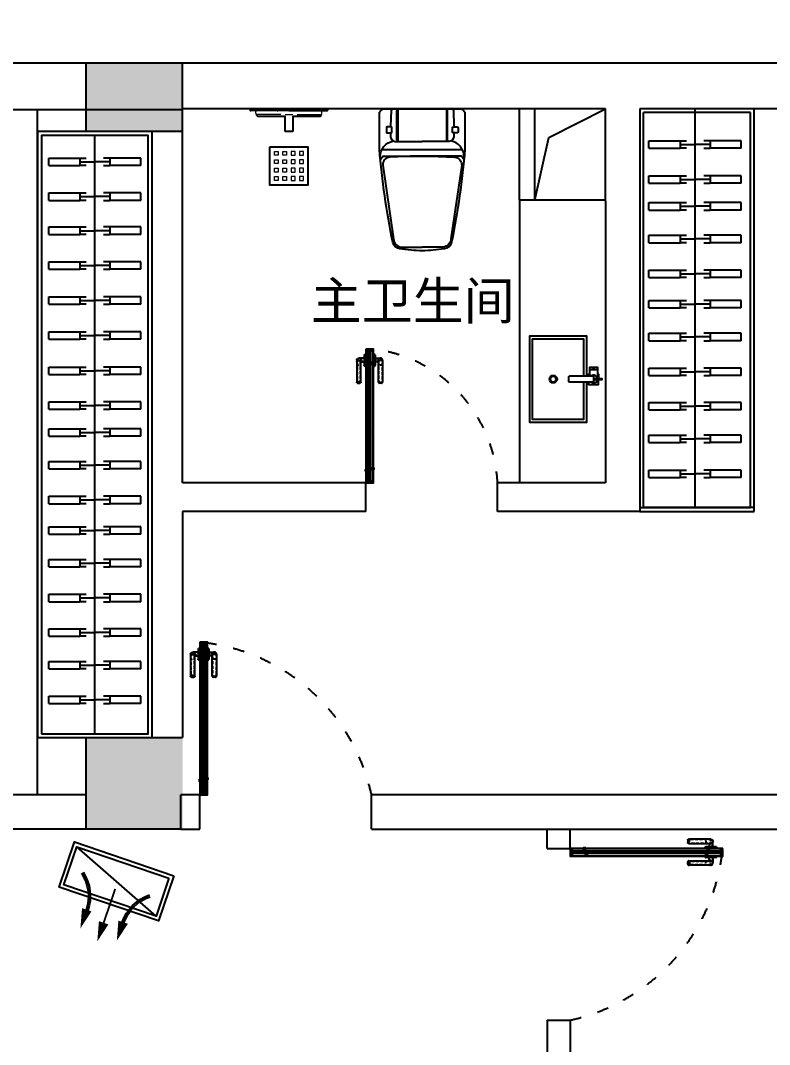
# Model space of a CAD drawing. Header units: millimetres. Extents: x 39175 to 443077, y -41362 to 75939.
# Drawn here: x 322747 to 326671, y -28699 to -23334 of the extents above; entities that cross this region are included whole.
import ezdxf
from ezdxf.enums import TextEntityAlignment as Align

# ---------------------------------------------------------------- set-up
doc = ezdxf.new("R2010")
doc.units = ezdxf.units.MM
doc.linetypes.add('ACAD_ISO03W100', pattern=[30, 12, -18])
doc.linetypes.add('HIDDEN2', pattern=[0.1875, 0.125, -0.0625])
doc.layers.add('016-P平面家具', color=51, linetype='Continuous')
doc.layers.add('8', color=8, linetype='Continuous')
doc.styles.add('ar', font='arial.ttf')
doc.styles.get("Standard").update_dxf_attribs({"font": ''})
doc.styles.get('Standard').set_extended_font_data('NSimSun')
doc.dimstyles.new('ISO-25', dxfattribs={"dimtxt": 220, "dimasz": 50, "dimexe": 50, "dimexo": 0.625, "dimtad": 2, "dimdec": 0, "dimtxsty": 'Standard', "dimblk": 'ARCHTICK', "dimcen": 2.5, "dimdle": 50, "dimclrd": 251, "dimclre": 251, "dimclrt": 51, "dimadec": 0, "dimazin": 0, "dimtfac": 1, "dimtdec": 0, "dimtix": 1, "dimtmove": 2, "dimatfit": 3, "dimfxl": 500, "dimfxlon": 1, "dimarcsym": 0})

# ---------------------------------------------------------------- blocks, each defined once
blk = doc.blocks.new('_ArchTick')
at = {"color": 0, "linetype": 'ByBlock', "const_width": 0.15}
blk.add_lwpolyline([(-0.5, -0.5), (0.5, 0.5)], dxfattribs=at)
blk = doc.blocks.new('*D262')
at = {"color": 251, "lineweight": -2, "transparency": 16777216}
for p, q in [((323436.3, -22189.5), (323436.3, -21639.5)), ((323596.3, -22189.5), (323596.3, -21639.5)), ((323436.3, -21689.5), (323386.3, -21689.5)), ((323436.3, -21689.5), (323596.3, -21689.5)), ((323596.3, -21689.5), (323646.3, -21689.5))]:
    blk.add_line(p, q, dxfattribs=at)
at = {"layer": 'Defpoints', "color": 0, "transparency": 16777216}
for p in [(323596.3, -21689.5), (323596.3, -23556.3), (323436.3, -23916.3)]:
    blk.add_point(p, dxfattribs=at)
at = {"color": 251, "lineweight": -2, "transparency": 16777216, "xscale": 50, "yscale": 50, "zscale": 50}
blk.add_blockref('_ArchTick', (323436.3, -21689.5), dxfattribs=at)
at = {"color": 251, "lineweight": -2, "transparency": 16777216, "xscale": 50, "yscale": 50, "zscale": 50, "rotation": 180}
blk.add_blockref('_ArchTick', (323596.3, -21689.5), dxfattribs=at)
at = {"color": 51, "transparency": 16777216, "insert": (323516.3, -21578.8), "char_height": 220, "attachment_point": 5}
blk.add_mtext('160', dxfattribs=at)
blk = doc.blocks.new('*D263')
at = {"color": 251, "lineweight": -2, "transparency": 16777216}
for p, q in [((323596.3, -22189.5), (323596.3, -21639.5)), ((325811.3, -22189.5), (325811.3, -21639.5)), ((325861.3, -21689.5), (323546.3, -21689.5))]:
    blk.add_line(p, q, dxfattribs=at)
at = {"layer": 'Defpoints', "color": 0, "transparency": 16777216}
for p in [(323596.3, -21689.5), (323596.3, -23556.3), (325811.3, -24281.3)]:
    blk.add_point(p, dxfattribs=at)
at = {"color": 251, "lineweight": -2, "transparency": 16777216, "xscale": 50, "yscale": 50, "zscale": 50, "rotation": 180}
blk.add_blockref('_ArchTick', (323596.3, -21689.5), dxfattribs=at)
at = {"color": 251, "lineweight": -2, "transparency": 16777216, "xscale": 50, "yscale": 50, "zscale": 50}
blk.add_blockref('_ArchTick', (325811.3, -21689.5), dxfattribs=at)
at = {"color": 51, "transparency": 16777216, "insert": (324703.8, -21578.8), "char_height": 220, "attachment_point": 5}
blk.add_mtext('2215', dxfattribs=at)
blk = doc.blocks.new('*D264')
at = {"color": 251, "lineweight": -2, "transparency": 16777216}
for p, q in [((325811.3, -22429.5), (325811.3, -21879.5)), ((325991.3, -22429.5), (325991.3, -21879.5)), ((325811.3, -21929.5), (325761.3, -21929.5)), ((325811.3, -21929.5), (325991.3, -21929.5)), ((325991.3, -21929.5), (326041.3, -21929.5))]:
    blk.add_line(p, q, dxfattribs=at)
at = {"layer": 'Defpoints', "color": 0, "transparency": 16777216}
for p in [(325991.3, -21929.5), (325991.3, -23796.3), (325811.3, -24281.3)]:
    blk.add_point(p, dxfattribs=at)
at = {"color": 251, "lineweight": -2, "transparency": 16777216, "xscale": 50, "yscale": 50, "zscale": 50}
blk.add_blockref('_ArchTick', (325811.3, -21929.5), dxfattribs=at)
at = {"color": 251, "lineweight": -2, "transparency": 16777216, "xscale": 50, "yscale": 50, "zscale": 50, "rotation": 180}
blk.add_blockref('_ArchTick', (325991.3, -21929.5), dxfattribs=at)
at = {"color": 51, "transparency": 16777216, "insert": (325901.3, -21818.8), "char_height": 220, "attachment_point": 5}
blk.add_mtext('180', dxfattribs=at)
blk = doc.blocks.new('*D265')
at = {"color": 251, "lineweight": -2, "transparency": 16777216}
for p, q in [((325991.3, -22429.5), (325991.3, -21879.5)), ((330886.3, -22429.5), (330886.3, -21879.5)), ((330936.3, -21929.5), (325941.3, -21929.5))]:
    blk.add_line(p, q, dxfattribs=at)
at = {"layer": 'Defpoints', "color": 0, "transparency": 16777216}
for p in [(325991.3, -21929.5), (325991.3, -23796.3), (330886.3, -23796.3)]:
    blk.add_point(p, dxfattribs=at)
at = {"color": 251, "lineweight": -2, "transparency": 16777216, "xscale": 50, "yscale": 50, "zscale": 50, "rotation": 180}
blk.add_blockref('_ArchTick', (325991.3, -21929.5), dxfattribs=at)
at = {"color": 251, "lineweight": -2, "transparency": 16777216, "xscale": 50, "yscale": 50, "zscale": 50}
blk.add_blockref('_ArchTick', (330886.3, -21929.5), dxfattribs=at)
at = {"color": 51, "transparency": 16777216, "insert": (328438.8, -21818.8), "char_height": 220, "attachment_point": 5}
blk.add_mtext('4895', dxfattribs=at)
blk = doc.blocks.new('*D274')
at = {"color": 251, "lineweight": -2, "transparency": 16777216}
for p, q in [((332925, -33866.3), (332925, -23506.3)), ((332425, -23556.3), (332975, -23556.3)), ((332425, -33816.3), (332975, -33816.3))]:
    blk.add_line(p, q, dxfattribs=at)
at = {"layer": 'Defpoints', "color": 0, "transparency": 16777216}
for p in [(325746.3, -23556.3), (332925, -23556.3), (325746.3, -33816.3)]:
    blk.add_point(p, dxfattribs=at)
at = {"color": 251, "lineweight": -2, "transparency": 16777216, "xscale": 50, "yscale": 50, "zscale": 50}
for p, rotation in [((332925, -23556.3), 90), ((332925, -33816.3), 270)]:
    blk.add_blockref('_ArchTick', p, dxfattribs=dict(at, rotation=rotation))
at = {"color": 51, "transparency": 16777216, "insert": (333035.6, -28686.3), "char_height": 220, "attachment_point": 5, "rotation": 90}
blk.add_mtext('10260', dxfattribs=at)
blk = doc.blocks.new('*D249')
at = {"color": 251, "lineweight": -2, "transparency": 16777216}
for p, q in [((312216.3, -21939.6), (312216.3, -21389.6)), ((331126.3, -21939.6), (331126.3, -21389.6)), ((312166.3, -21439.6), (331176.3, -21439.6))]:
    blk.add_line(p, q, dxfattribs=at)
at = {"layer": 'Defpoints', "color": 0, "transparency": 16777216}
for p in [(331126.3, -21439.6), (312216.3, -23556.3), (331126.3, -23556.3)]:
    blk.add_point(p, dxfattribs=at)
at = {"color": 251, "lineweight": -2, "transparency": 16777216, "xscale": 50, "yscale": 50, "zscale": 50, "rotation": 180}
blk.add_blockref('_ArchTick', (312216.3, -21439.6), dxfattribs=at)
at = {"color": 251, "lineweight": -2, "transparency": 16777216, "xscale": 50, "yscale": 50, "zscale": 50}
blk.add_blockref('_ArchTick', (331126.3, -21439.6), dxfattribs=at)
at = {"color": 51, "transparency": 16777216, "insert": (321671.3, -21329), "char_height": 220, "attachment_point": 5}
blk.add_mtext('18910', dxfattribs=at)
blk = doc.blocks.new('tery')
at = {"color": 250}
for p, q in [((445501.7, 189114.4), (445540.6, 189114.4)), ((445501.7, 189114.4), (445501.7, 188951.7)), ((445540.6, 189114.4), (445540.6, 188951.7)), ((445501.7, 188631), (445501.7, 188793.7)), ((445540.6, 188631), (445540.6, 188793.7)), ((445501.7, 188631), (445540.6, 188631))]:
    blk.add_line(p, q, dxfattribs=at)
at = {"color": 51}
for p, q in [((445540.6, 188951.7), (445501.7, 188951.7)), ((445501.7, 188918), (445501.7, 188951.7)), ((445521.2, 188951.7), (445521.2, 188872.7)), ((445540.6, 188951.7), (445540.6, 188918)), ((445521.2, 188793.7), (445521.2, 188872.7)), ((445501.7, 188827.4), (445501.7, 188793.7)), ((445540.6, 188793.7), (445501.7, 188793.7)), ((445540.6, 188793.7), (445540.6, 188827.4))]:
    blk.add_line(p, q, dxfattribs=at)
blk = doc.blocks.new('hghghgjhgmhjkh')
at = {"layer": '016-P平面家具', "ltscale": 10}
h = blk.add_hatch(dxfattribs=at)
h.set_pattern_fill('DOLMIT', color=250, scale=0.3, style=0)
h.set_pattern_definition([(0, (995366.9358, -407035.1008), (0, 1.905), []), (45, (995366.936, -407035.101), (-3.809997403, 3.809997403), [2.694076836, -5.388153673])])
h.paths.add_polyline_path([(42700, 46202.8), (42700, 46192.8), (42959.3, 46192.8), (42959.3, 46202.8)])
h = blk.add_hatch(dxfattribs=at)
h.set_pattern_fill('ANSI34', color=250, scale=1.777778, style=0)
h.set_pattern_definition([(225, (42769.0107, 46220.4648), (0.94281, -0.94281), []), (225, (42768.6964, 46220.4648), (0.94281, -0.94281), []), (225, (42768.3821, 46220.4648), (0.94281, -0.94281), []), (225, (42768.0679, 46220.4648), (0.94281, -0.94281), [])])
h.paths.add_polyline_path([(42760.1, 46204.5), (42761, 46204.5), (42761, 46219.6), (42768.1, 46219.6), (42768.1, 46204.5), (42769, 46204.5), (42769, 46220.5), (42760.1, 46220.5)])
h = blk.add_hatch(dxfattribs=at)
h.set_pattern_fill('ANSI34', color=250, scale=1.777778, style=0)
h.set_pattern_definition([(135, (42777.8996, 46175.1315), (0.94281, 0.94281), []), (135, (42777.5853, 46175.1315), (0.94281, 0.94281), []), (135, (42777.271, 46175.1315), (0.94281, 0.94281), []), (135, (42776.9568, 46175.1315), (0.94281, 0.94281), [])])
h.paths.add_polyline_path([(42769, 46191.1), (42769.9, 46191.1), (42769.9, 46176), (42777, 46176), (42777, 46191.1), (42777.9, 46191.1), (42777.9, 46175.1), (42769, 46175.1)])
h = blk.add_hatch(dxfattribs=at)
h.set_pattern_fill('DOLMIT', color=250, scale=0.3, style=0)
h.set_pattern_definition([(0, (995885.6025, -407035.1008), (0, 1.905), []), (45, (995885.6025, -407035.101), (-3.809997403, 3.809997403), [2.694076836, -5.388153673])])
h.paths.add_polyline_path([(43218.7, 46202.8), (43218.7, 46192.8), (43478, 46192.8), (43478, 46202.8)])
h = blk.add_hatch(dxfattribs=at)
h.set_pattern_fill('ANSI34', color=250, scale=1.777778, style=0)
h.set_pattern_definition([(45, (43400.1218, 46175.1315), (-0.94281, 0.94281), []), (45, (43400.4361, 46175.1315), (-0.94281, 0.94281), []), (45, (43400.7503, 46175.1315), (-0.94281, 0.94281), []), (45, (43401.0646, 46175.1315), (-0.94281, 0.94281), [])])
h.paths.add_polyline_path([(43409, 46191.1), (43408.1, 46191.1), (43408.1, 46176), (43401, 46176), (43401, 46191.1), (43400.1, 46191.1), (43400.1, 46175.1), (43409, 46175.1)])
h = blk.add_hatch(dxfattribs=at)
h.set_pattern_fill('ANSI34', color=250, scale=1.777778, style=0)
h.set_pattern_definition([(315, (43409.0107, 46220.4648), (-0.94281, -0.94281), []), (315, (43409.325, 46220.4648), (-0.94281, -0.94281), []), (315, (43409.6392, 46220.4648), (-0.94281, -0.94281), []), (315, (43409.9535, 46220.4648), (-0.94281, -0.94281), [])])
h.paths.add_polyline_path([(43417.9, 46204.5), (43417, 46204.5), (43417, 46219.6), (43409.9, 46219.6), (43409.9, 46204.5), (43409, 46204.5), (43409, 46220.5), (43417.9, 46220.5)])
at = {"layer": '016-P平面家具', "color": 250, "linetype": 'ByBlock'}
for p, q in [((42692, 46214.8), (43486, 46214.8)), ((42692, 46180.8), (42692, 46214.8)), ((42700, 46180.8), (42700, 46214.8)), ((42700, 46202.8), (43478, 46202.8)), ((42700, 46192.8), (43478, 46192.8)), ((42959.3, 46192.8), (42959.3, 46202.8)), ((43218.7, 46192.8), (43218.7, 46202.8)), ((43478, 46214.8), (43478, 46180.8)), ((43486, 46214.8), (43486, 46180.8)), ((43486, 46180.8), (42692, 46180.8))]:
    blk.add_line(p, q, dxfattribs=at)
at = {"layer": '016-P平面家具', "color": 51, "linetype": 'ByBlock'}
blk.add_lwpolyline([(42689, 46217.8), (43489, 46217.8), (43489, 46177.8), (42689, 46177.8)], close=True, dxfattribs=at)
at = {"layer": '016-P平面家具', "color": 8, "ltscale": 10}
for points in [[(42769, 46202.8), (42769, 46220.5), (42760.1, 46220.5), (42760.1, 46202.8)], [(42768.1, 46202.8), (42768.1, 46219.6), (42761, 46219.6), (42761, 46202.8)], [(42777.9, 46192.8), (42777.9, 46175.1), (42769, 46175.1), (42769, 46192.8)], [(42777, 46192.8), (42777, 46176), (42769.9, 46176), (42769.9, 46192.8)], [(43400.1, 46192.8), (43400.1, 46175.1), (43409, 46175.1), (43409, 46192.8)], [(43401, 46192.8), (43401, 46176), (43408.1, 46176), (43408.1, 46192.8)], [(43409, 46202.8), (43409, 46220.5), (43417.9, 46220.5), (43417.9, 46202.8)], [(43409.9, 46202.8), (43409.9, 46219.6), (43417, 46219.6), (43417, 46202.8)]]:
    blk.add_lwpolyline(points, dxfattribs=at)
blk = doc.blocks.new('2111')
at = {"color": 8, "linetype": 'HIDDEN2', "ltscale": 25}
blk.add_lwpolyline([(679715.9, -358577.4), (679715.9, -358549.1, -0.414214), (679727.5, -358537.4), (679842.5, -358537.4, -0.414214), (679847.5, -358542.4), (679847.5, -358554.8, -0.414214), (679842.5, -358559.8), (679737.9, -358559.8, 0.414214), (679735.9, -358561.8), (679735.9, -358577.4)], format="xyb", dxfattribs=at)
blk.add_lwpolyline([(679757.5, -358585.4), (679697.5, -358585.4), (679697.5, -358579.4, -0.414214), (679699.5, -358577.4), (679755.5, -358577.4, -0.414214), (679757.5, -358579.4)], format="xyb", close=True, dxfattribs=at)
at = {"layer": '8', "color": 250, "linetype": 'HIDDEN2', "ltscale": 1.5}
for p, q in [((679839.5, -358559.8), (679839.5, -358537.4)), ((679844.5, -358559.4), (679844.5, -358537.8)), ((679845.5, -358558.8), (679845.5, -358538.4)), ((679846.1, -358558.3), (679846.1, -358538.9))]:
    blk.add_line(p, q, dxfattribs=at)
blk.add_lwpolyline([(679717.9, -358577.4), (679717.9, -358549.1, -0.414214), (679727.5, -358539.4), (679845.5, -358539.4), (679845.5, -358557.8), (679737.9, -358557.8, 0.414214), (679733.9, -358561.8), (679733.9, -358577.4)], format="xyb", dxfattribs=at)
blk.add_lwpolyline([(679756, -358585.4), (679699, -358585.4), (679699, -358579.4, -0.414214), (679699.5, -358578.9), (679755.5, -358578.9, -0.414214), (679756, -358579.4)], format="xyb", close=True, dxfattribs=at)
for centre, radius, start, end in [((679734.1, -358544.5), 18.8, 194.024, 275.2908), ((679741.2, -358548.5), 13.1, 122.6197, 245.8556), ((679812.8, -358547.9), 59.5, 169.8168, 191.4777)]:
    blk.add_arc(centre, radius, start, end, dxfattribs=at)
blk = doc.blocks.new('gngnbf1891dgh6')
at = {"color": 51}
blk.add_lwpolyline([(-139669.4, 60316, 0.038021), (-139679.6, 60432.3, 0.329423), (-139713.7, 60470.2, 0.029675), (-140201.1, 60539.8), (-140394.7, 60539.8, 0.286999), (-140413.7, 60509.5), (-140413.7, 60316), (-140413.7, 60122.5, 0.286999), (-140394.7, 60092.1), (-140201.1, 60092.1, 0.029675), (-139713.7, 60161.7, 0.329423), (-139679.6, 60199.6, 0.038021)], format="xyb", close=True, dxfattribs=at)
at = {"color": 250}
for points in [[(-140161.9, 60536.4, 0.355319), (-140244.4, 60466.5, -15.471062)], [(-140165.5, 60316, -0.017149), (-140159.6, 60486, -0.406672), (-140118.3, 60523), (-139731.9, 60466.8, -0.332427), (-139687.6, 60425.4), (-139687.6, 60316)], [(-140287.5, 60481.4), (-140268.5, 60481.4, -0.3755), (-140241.7, 60458), (-140241.7, 60316)], [(-140287.5, 60150.5), (-140268.5, 60150.5, 0.3755), (-140241.7, 60173.9), (-140241.7, 60316)], [(-140165.5, 60316, 0.017149), (-140159.6, 60145.9, 0.406672), (-140118.3, 60108.9), (-139731.9, 60165.1, 0.332427), (-139687.6, 60206.5), (-139687.6, 60316)], [(-140161.9, 60095.5, -0.355319), (-140244.4, 60165.4, 15.471062)]]:
    blk.add_lwpolyline(points, format="xyb", dxfattribs=at)
for points in [[(-140200.4, 60526), (-140200.4, 60105.6)], [(-140148, 60534.9), (-140164.7, 60522.7), (-140164.7, 60316)], [(-140414.7, 60466.9), (-140405.8, 60479.2), (-140319.9, 60481.4)], [(-140242.6, 60440.8), (-140250, 60449), (-140404.5, 60449), (-140412.3, 60441.8)], [(-140412.1, 60442.7), (-140243.5, 60442.7)], [(-140148, 60097), (-140164.7, 60109.2), (-140164.7, 60316)], [(-140242.6, 60191.2), (-140250, 60182.9), (-140404.5, 60182.9), (-140412.3, 60190.1)], [(-140414.7, 60165), (-140405.8, 60152.7), (-140319.9, 60150.5)], [(-140412.1, 60189.2), (-140243.5, 60189.2)]]:
    blk.add_lwpolyline(points, dxfattribs=at)
for points in [[(-140290.8, 60474.7), (-140314.3, 60474.7, -0.414214), (-140318.7, 60479.2), (-140318.7, 60499.2, -0.414214), (-140314.3, 60503.7), (-140290.8, 60503.7, -0.414214), (-140286.4, 60499.2), (-140286.4, 60479.2, -0.414214)], [(-140290.8, 60157.2), (-140314.3, 60157.2, 0.414214), (-140318.7, 60152.7), (-140318.7, 60132.7, 0.414214), (-140314.3, 60128.2), (-140290.8, 60128.2, 0.414214), (-140286.4, 60132.7), (-140286.4, 60152.7, 0.414214)]]:
    blk.add_lwpolyline(points, format="xyb", close=True, dxfattribs=at)
blk = doc.blocks.new('SFGG')
at = {"color": 51, "lineweight": -3}
for p, q in [((116294.8, -74747.1), (116294.8, -74667.1)), ((116294.8, -74667.1), (116334.8, -74667.1)), ((116334.8, -74667.1), (116334.8, -74747.1)), ((116111.2, -74781.1), (116111.2, -74783.1)), ((116314.4, -74777.1), (116114.4, -74777.1)), ((116294.8, -74747.1), (116154.8, -74747.1)), ((116256.9, -74781.1), (116256.9, -74783.1)), ((116314.4, -74777.1), (116514.4, -74777.1)), ((116474.8, -74747.1), (116334.8, -74747.1)), ((116372, -74781.1), (116372, -74783.1)), ((116115.2, -74787.1), (116252.9, -74787.1)), ((116256.9, -74783.1), (116372, -74783.1)), ((116472.4, -74787.1), (116376, -74787.1)), ((116472.4, -74787.1), (116514.4, -74787.1))]:
    blk.add_line(p, q, dxfattribs=at)
at = {"color": 250, "linetype": 'ByBlock', "lineweight": 15}
for p, q in [((116141.7, -74761.1), (116141.7, -74773.1)), ((116271.5, -74757.1), (116144.8, -74757.1)), ((116334.8, -74757.1), (116294.8, -74757.1)), ((116357.3, -74757.1), (116484, -74757.1)), ((116488, -74761.1), (116488, -74773.1))]:
    blk.add_line(p, q, dxfattribs=at)
at = {"color": 251, "linetype": 'ByBlock', "lineweight": 15}
for p, q in [((116144.8, -74757.1), (116144.8, -74757.2)), ((116484.8, -74757.1), (116484.8, -74757.2))]:
    blk.add_line(p, q, dxfattribs=at)
at = {"color": 51, "lineweight": -3}
blk.add_lwpolyline([(116414.8, -74587.1), (116214.8, -74587.1), (116214.8, -74387.1), (116414.8, -74387.1)], close=True, dxfattribs=at)
at = {"color": 250, "linetype": 'ByBlock', "lineweight": 15}
for points in [[(116238.8, -74431.2), (116258.8, -74431.2), (116258.8, -74411.2), (116238.8, -74411.2)], [(116238.8, -74475.2), (116258.8, -74475.2), (116258.8, -74455.2), (116238.8, -74455.2)], [(116282.8, -74431.2), (116302.8, -74431.2), (116302.8, -74411.2), (116282.8, -74411.2)], [(116282.8, -74475.2), (116302.8, -74475.2), (116302.8, -74455.2), (116282.8, -74455.2)], [(116346.8, -74431.2), (116326.8, -74431.2), (116326.8, -74411.2), (116346.8, -74411.2)], [(116346.8, -74475.2), (116326.8, -74475.2), (116326.8, -74455.2), (116346.8, -74455.2)], [(116390.8, -74431.2), (116370.8, -74431.2), (116370.8, -74411.2), (116390.8, -74411.2)], [(116390.8, -74475.2), (116370.8, -74475.2), (116370.8, -74455.2), (116390.8, -74455.2)], [(116238.8, -74519.2), (116258.8, -74519.2), (116258.8, -74499.2), (116238.8, -74499.2)], [(116282.8, -74519.2), (116302.8, -74519.2), (116302.8, -74499.2), (116282.8, -74499.2)], [(116346.8, -74519.2), (116326.8, -74519.2), (116326.8, -74499.2), (116346.8, -74499.2)], [(116390.8, -74519.2), (116370.8, -74519.2), (116370.8, -74499.2), (116390.8, -74499.2)], [(116238.8, -74563.1), (116258.8, -74563.1), (116258.8, -74543.1), (116238.8, -74543.1)], [(116282.8, -74563.1), (116302.8, -74563.1), (116302.8, -74543.1), (116282.8, -74543.1)], [(116346.8, -74563.1), (116326.8, -74563.1), (116326.8, -74543.1), (116346.8, -74543.1)], [(116390.8, -74563.1), (116370.8, -74563.1), (116370.8, -74543.1), (116390.8, -74543.1)]]:
    blk.add_lwpolyline(points, close=True, dxfattribs=at)
at = {"color": 51, "lineweight": -3}
for centre, radius, start, end in [((116115.2, -74781.1), 4, 90, 180), ((116154.8, -74757.1), 10, 90, 180), ((116252.9, -74781.1), 4, 0, 90), ((116376, -74781.1), 4, 90, 180), ((116474.8, -74757.1), 10, 0, 90), ((116514.4, -74781.1), 4, 0, 90), ((116115.2, -74783.1), 4, 180, 270), ((116252.9, -74783.1), 4, 270, 0), ((116376, -74783.1), 4, 180, 270), ((116514.4, -74783.1), 4, 270, 0)]:
    blk.add_arc(centre, radius, start, end, dxfattribs=at)
at = {"color": 250, "linetype": 'ByBlock', "lineweight": 15}
for centre, start, end in [((116145.7, -74761.1), 90, 180), ((116145.7, -74773.1), 180, 270), ((116484, -74761.1), 0, 90), ((116484, -74773.1), 270, 0)]:
    blk.add_arc(centre, 4, start, end, dxfattribs=at)
blk = doc.blocks.new('dhgfh')
at = {"color": 51}
blk.add_line((30653.7, 67959.2, 0), (30653.7, 67918.4, 0), dxfattribs=at)
blk.add_lwpolyline([(30619.2, 67974.8), (30827.6, 67974.8), (30827.6, 68274.8), (30377.6, 68274.8), (30377.6, 67974.8), (30586.2, 67974.8)], dxfattribs=at)
at = {"color": 250}
blk.add_lwpolyline([(30619.2, 67989.8), (30812.6, 67989.8), (30812.6, 68259.8), (30392.6, 68259.8), (30392.6, 67989.8), (30586.2, 67989.8)], dxfattribs=at)
at = {"color": 51, "elevation": 0}
blk.add_lwpolyline([(30591.2, 68068.8), (30614.2, 68068.8, -0.414214), (30619.2, 68063.8), (30619.2, 67938.8), (30586.2, 67938.8), (30586.2, 68063.8, -0.414214)], format="xyb", close=True, dxfattribs=at)
for points in [[(30586.2, 67964.8), (30574.7, 67964.8), (30574.7, 67912.3), (30601.5, 67912.3)], [(30601.5, 67938.8), (30601.5, 67892.9), (30603.9, 67892.9), (30603.9, 67938.8)], [(30619.2, 67959.2), (30665.7, 67959.2), (30665.7, 67918.4), (30603.9, 67918.4)], [(30629, 67918.4), (30629, 67912.3), (30603.9, 67912.3)], [(30619.2, 67964.8), (30629, 67964.8), (30629, 67959.2)]]:
    blk.add_lwpolyline(points, dxfattribs=at)
blk.add_lwpolyline([(30661.7, 67943.9), (30663.9, 67943.9), (30663.9, 67933.6), (30661.7, 67933.6)], close=True, dxfattribs=at)
at = {"color": 51}
blk.add_circle((30602.6, 68149.8), 20, dxfattribs=at)
at = {"color": 250}
blk.add_circle((30602.6, 68149.8), 15, dxfattribs=at)
at = {"color": 51}
for start, end in [(143.9286, 266.7112), (273.2896, 36.0713)]:
    blk.add_arc((30602.7, 67938.8, 0), 20.4, start, end, dxfattribs=at)
blk = doc.blocks.new('A$C7E183354')
h = blk.add_hatch(color=51)
h.paths.add_polyline_path([(482.7, 362.8), (474, 367.9, 0.105784), (443.8, 276.8), (454.4, 281, -0.09957)])
h.paths.add_polyline_path([(454.4, 281), (443.8, 276.8, 0.024147), (442.4, 254.7), (452.5, 258.7, -0.02552)])
h.paths.add_polyline_path([(452.5, 258.7), (442.4, 254.7, 0.0992), (458.9, 166.1), (468.2, 169.8, -0.104026)])
h.paths.add_polyline_path([(132.6, 230.7), (129.9, 221.1, -0.09957), (206.9, 181.6), (217.5, 185.9, 0.105784)])
h.paths.add_polyline_path([(217.5, 185.9), (206.9, 181.6, -0.02552), (223.7, 166.8), (233.8, 170.9, 0.024147)])
h.paths.add_polyline_path([(233.8, 170.9), (223.7, 166.8, -0.104026), (273.9, 91.7), (283.1, 95.5, 0.0992)])
at = {"color": 250}
blk.add_line((104.3, 117.8), (499.3, 502.8), dxfattribs=at)
at = {"color": 1}
blk.add_line((458.9, 166.1), (468.2, 169.8), dxfattribs=at)
at = {"color": 51}
blk.add_line((273.9, 91.7), (283.1, 95.5), dxfattribs=at)
blk.add_lwpolyline([(0, 323.8), (93.2, 91.8), (603.5, 296.8), (510.4, 528.8)], close=True, dxfattribs=at)
at = {"color": 250}
blk.add_lwpolyline([(26, 312.7), (104.3, 117.8), (577.5, 307.9), (499.3, 502.8)], close=True, dxfattribs=at)
at = {"color": 51, "const_width": 10}
blk.add_lwpolyline([(380.1, 97.6), (310.2, 271.5)], dxfattribs=at)
at = {"color": 51}
for points in [[(503.2, 75, 0, 52.5, 0), (464.9, 170.3, 52.5, 52.5, 0)], [(316.4, 0, 0, 52.5, 0), (278.1, 95.2, 52.5, 52.5, 0)], [(418.3, 2.4, 0, 52.5, 0), (380.1, 97.6, 52.5, 52.5, 0)]]:
    blk.add_lwpolyline(points, format="xyseb", dxfattribs=at)
for centre, radius, start, end in [((671.8, 251.6), 229.4, 149.5372, 201.8853), ((671.8, 251.6), 219.4, 149.5372, 201.8853), ((70.3, 9.9), 219.4, 21.8853, 74.2333), ((70.3, 9.9), 229.4, 21.8853, 74.2333)]:
    blk.add_arc(centre, radius, start, end, dxfattribs=at)
blk = doc.blocks.new('hgfhjgdjhgjkgk')
at = {"layer": '016-P平面家具', "ltscale": 10}
h = blk.add_hatch(dxfattribs=at)
h.set_pattern_fill('ANSI34', color=250, scale=1.777778, style=0)
h.set_pattern_definition([(225, (42806.6198, 46109.81), (0.94281, -0.94281), []), (225, (42806.3055, 46109.81), (0.94281, -0.94281), []), (225, (42805.9913, 46109.81), (0.94281, -0.94281), []), (225, (42805.677, 46109.81), (0.94281, -0.94281), [])])
h.paths.add_polyline_path([(42797.7, 46093.8), (42798.6, 46093.8), (42798.6, 46108.9), (42805.7, 46108.9), (42805.7, 46093.8), (42806.6, 46093.8), (42806.6, 46109.8), (42797.7, 46109.8)])
h = blk.add_hatch(dxfattribs=at)
h.set_pattern_fill('DOLMIT', color=250, scale=0.3, style=0)
h.set_pattern_definition([(0, (42974.1673, 46082.1434), (0, 1.905), []), (45, (42974.1673, 46082.1434), (-3.81, 3.81), [2.69408, -5.38815])])
h.paths.add_polyline_path([(43200.2, 46082.1), (43200.2, 46092.1), (42974.2, 46092.1), (42974.2, 46082.1)])
h = blk.add_hatch(dxfattribs=at)
h.set_pattern_fill('ANSI34', color=250, scale=1.777778, style=0)
h.set_pattern_definition([(315, (43367.7149, 46109.81), (-0.94281, -0.94281), []), (315, (43368.0291, 46109.81), (-0.94281, -0.94281), []), (315, (43368.3434, 46109.81), (-0.94281, -0.94281), []), (315, (43368.6577, 46109.81), (-0.94281, -0.94281), [])])
h.paths.add_polyline_path([(43376.6, 46093.8), (43375.7, 46093.8), (43375.7, 46108.9), (43368.6, 46108.9), (43368.6, 46093.8), (43367.7, 46093.8), (43367.7, 46109.8), (43376.6, 46109.8)])
h = blk.add_hatch(dxfattribs=at)
h.set_pattern_fill('ANSI34', color=250, scale=1.777778, style=0)
h.set_pattern_definition([(135, (42815.5087, 46064.4767), (0.94281, 0.94281), []), (135, (42815.1944, 46064.4767), (0.94281, 0.94281), []), (135, (42814.8802, 46064.4767), (0.94281, 0.94281), []), (135, (42814.5659, 46064.4767), (0.94281, 0.94281), [])])
h.paths.add_polyline_path([(42806.6, 46080.5), (42807.5, 46080.5), (42807.5, 46065.4), (42814.6, 46065.4), (42814.6, 46080.5), (42815.5, 46080.5), (42815.5, 46064.5), (42806.6, 46064.5)])
h = blk.add_hatch(dxfattribs=at)
h.set_pattern_fill('ANSI34', color=250, scale=1.777778, style=0)
h.set_pattern_definition([(45, (43358.826, 46064.4767), (-0.94281, 0.94281), []), (45, (43359.1402, 46064.4767), (-0.94281, 0.94281), []), (45, (43359.4545, 46064.4767), (-0.94281, 0.94281), []), (45, (43359.7688, 46064.4767), (-0.94281, 0.94281), [])])
h.paths.add_polyline_path([(43367.7, 46080.5), (43366.8, 46080.5), (43366.8, 46065.4), (43359.7, 46065.4), (43359.7, 46080.5), (43358.8, 46080.5), (43358.8, 46064.5), (43367.7, 46064.5)])
at = {"layer": '016-P平面家具', "color": 250, "linetype": 'ByBlock'}
for p, q in [((42740.2, 46104.1), (43434.2, 46104.1)), ((42740.2, 46070.1), (42740.2, 46104.1)), ((42748.2, 46070.1), (42748.2, 46104.1)), ((43426.2, 46092.1), (42748.2, 46092.1)), ((43426.2, 46082.1), (42748.2, 46082.1)), ((42974.2, 46082.1), (42974.2, 46092.1)), ((43200.2, 46082.1), (43200.2, 46092.1)), ((43426.2, 46104.1), (43426.2, 46070.1)), ((43434.2, 46104.1), (43434.2, 46070.1)), ((43434.2, 46070.1), (42740.2, 46070.1))]:
    blk.add_line(p, q, dxfattribs=at)
at = {"layer": '016-P平面家具', "color": 51, "linetype": 'ByBlock'}
blk.add_lwpolyline([(42737.2, 46107.1), (43437.2, 46107.1), (43437.2, 46067.1), (42737.2, 46067.1)], close=True, dxfattribs=at)
at = {"layer": '016-P平面家具', "color": 8, "ltscale": 10}
for points in [[(42806.6, 46092.1), (42806.6, 46109.8), (42797.7, 46109.8), (42797.7, 46092.1)], [(42805.7, 46092.1), (42805.7, 46108.9), (42798.6, 46108.9), (42798.6, 46092.1)], [(42815.5, 46082.1), (42815.5, 46064.5), (42806.6, 46064.5), (42806.6, 46082.1)], [(42814.6, 46082.1), (42814.6, 46065.4), (42807.5, 46065.4), (42807.5, 46082.1)], [(43358.8, 46082.1), (43358.8, 46064.5), (43367.7, 46064.5), (43367.7, 46082.1)], [(43359.7, 46082.1), (43359.7, 46065.4), (43366.8, 46065.4), (43366.8, 46082.1)], [(43367.7, 46092.1), (43367.7, 46109.8), (43376.6, 46109.8), (43376.6, 46092.1)], [(43368.6, 46092.1), (43368.6, 46108.9), (43375.7, 46108.9), (43375.7, 46092.1)]]:
    blk.add_lwpolyline(points, dxfattribs=at)

msp = doc.modelspace()

# ---------------------------------------------------------------- hatches: boundary and pattern name
h = msp.add_hatch(color=8)
h.dxf.hatch_style = 1
h.paths.add_polyline_path([(318586.2, -23556.3), (318076.2, -23556.3), (318076.2, -23916.3), (318406.2, -23916.3), (318586.2, -23916.3)])
h.paths.add_polyline_path([(323591.2, -23556.3), (323086.2, -23556.3), (323086.2, -23916.3), (323591.2, -23916.3)])
h.paths.add_polyline_path([(318826.2, -27141.3), (318406.2, -27141.3), (318356.2, -27141.3), (318356.2, -27571.3), (318826.2, -27571.3)])
h.paths.add_polyline_path([(323596.3, -27091.3), (323091.2, -27091.3), (323091.2, -27571.3), (323596.3, -27571.3)])
h.paths.add_polyline_path([(329601.2, -27111.3), (329101.2, -27111.3), (329101.2, -27571.3), (329601.2, -27571.3)])
h.paths.add_polyline_path([(329601.2, -23556.3), (329101.2, -23556.3), (329101.2, -23916.3), (329601.2, -23916.3)])
h.paths.add_polyline_path([(314346.3, -23556.3), (313836.3, -23556.3), (313836.3, -23916.3), (314346.3, -23916.3)])
h.paths.add_polyline_path([(314336.2, -28226.3), (313831.2, -28226.3), (313831.2, -28671.3), (314336.2, -28671.3)])

# ---------------------------------------------------------------- linework, layer by layer
for p, q in [((312216.3, -23556.3), (331126.3, -23556.3)), ((323091.3, -23916.3), (323091.3, -23556.3)), ((323596.3, -25756.3), (323596.3, -23556.3)), ((318591.3, -23801.3), (323596.3, -23801.3)), ((325441.3, -23796.3), (323596.3, -23796.3)), ((325811.3, -23796.3), (325441.3, -23796.3)), ((325441.3, -24276.3), (325441.3, -23796.3)), ((325811.3, -24281.3), (325811.3, -23796.3)), ((329106.3, -23796.3), (325991.3, -23796.3)), ((325991.3, -23796.3), (325991.3, -25906.3)), ((323596.3, -23916.3), (323091.3, -23916.3)), ((323436.3, -25906.3), (323436.3, -23916.3)), ((325361.3, -24276.3), (325361.3, -25756.3)), ((325811.3, -24276.3), (325441.3, -24276.3)), ((325811.3, -24281.3), (325811.3, -25756.3)), ((324556.3, -25756.3), (323596.3, -25756.3)), ((324556.3, -25906.3), (324556.3, -25756.3)), ((324556.3, -25906.3), (324556.3, -25756.3)), ((325811.3, -25756.3), (325246.3, -25756.3)), ((325246.3, -25906.3), (325246.3, -25756.3)), ((323436.3, -27091.3), (323436.3, -25906.3)), ((324556.3, -25906.3), (323596.3, -25906.3)), ((323596.3, -25906.3), (323596.3, -27091.3)), ((325991.3, -25906.3), (325246.3, -25906.3)), ((323091.3, -27571.3), (323091.3, -27091.3)), ((323091.3, -27091.3), (323596.3, -27091.3)), ((323091.3, -27391.3), (319831.3, -27391.3)), ((323686.3, -27391.3), (323586.3, -27391.3)), ((323586.3, -27571.3), (323586.3, -27391.3)), ((323686.3, -27571.3), (323686.3, -27391.3)), ((329106.3, -27391.3), (324586.3, -27391.3)), ((324586.3, -27571.3), (324586.3, -27391.3)), ((323586.3, -27571.3), (319831.3, -27571.3)), ((323586.3, -27571.3), (323686.3, -27571.3)), ((324586.3, -27571.3), (329606.3, -27571.3)), ((325506.3, -27671.3), (325506.3, -27571.3)), ((325626.3, -27671.3), (325626.3, -27571.3)), ((325506.3, -27671.3), (325626.3, -27671.3)), ((325506.3, -28571.3), (325626.3, -28571.3)), ((325506.3, -28571.3), (325626.3, -28571.3)), ((325506.3, -28571.3), (325626.3, -28571.3)), ((325506.3, -28571.3), (325506.3, -29271.3)), ((325626.3, -28571.3), (325626.3, -29271.3))]:
    msp.add_line(p, q)
at = {"color": 2}
for p, q in [((322836.3, -27391.3), (322836.3, -23801.3)), ((325361.3, -24276.3), (325361.3, -23796.3)), ((325441.3, -24276.3), (325361.3, -24276.3))]:
    msp.add_line(p, q, dxfattribs=at)
msp.add_lwpolyline([(325441.3, -24276.3), (325514.9, -23946.7), (325811.3, -23796.3)])
msp.add_lwpolyline([(322836.3, -27091.3), (323436.3, -27091.3), (323436.3, -23916.3), (322836.3, -23916.3)], close=True, dxfattribs=at)
at = {"layer": '016-P平面家具', "color": 250}
for p, q in [((326571.3, -23816.3), (326011.3, -23816.3)), ((326011.3, -25886.3), (326011.3, -23816.3)), ((326281.3, -25886.3), (326281.3, -23796.3)), ((326571.3, -25886.3), (326571.3, -23816.3)), ((323136.3, -27071.3), (323136.3, -23936.3)), ((325991.3, -25886.3), (326571.3, -25886.3)), ((326591.3, -25886.3), (326011.3, -25886.3))]:
    msp.add_line(p, q, dxfattribs=at)
at = {"layer": '016-P平面家具', "color": 51}
for p, q in [((326591.3, -25906.3), (326591.3, -23796.3)), ((325991.3, -25906.3), (326591.3, -25906.3))]:
    msp.add_line(p, q, dxfattribs=at)
at = {"layer": '016-P平面家具', "color": 250}
msp.add_lwpolyline([(322856.3, -27071.3), (323416.3, -27071.3), (323416.3, -23936.3), (322856.3, -23936.3)], close=True, dxfattribs=at)
at = {"layer": '016-P平面家具', "color": 250, "linetype": 'ACAD_ISO03W100', "ltscale": 5}
for centre, radius, start, end in [((324504, -25793.8), 743.3, 2.892, 82.8658), ((323587.7, -27608.5), 1022, 12.2709, 84.462), ((325409.1, -27572.7), 1022, 282.2709, 354.462)]:
    msp.add_arc(centre, radius, start, end, dxfattribs=at)

# ---------------------------------------------------------------- block references
at = {"layer": '016-P平面家具', "color": 250, "rotation": 180}
msp.add_blockref('SFGG', (440468.1, -98583.4), dxfattribs=at)
at = {"layer": '016-P平面家具', "xscale": -1}
for name, p, rotation in [('gngnbf1891dgh6', (385167.5, -164210), 90), ('2111', (-34029.1, 654613), 90), ('2111', (-34899.1, 653073.1), 90), ('A$C7E183354', (323567.5, -28138.4), 3.034609639001253)]:
    msp.add_blockref(name, p, dxfattribs=dict(at, rotation=rotation))
at = {"layer": '016-P平面家具', "color": 250, "extrusion": (0, 0, -1), "zscale": -1, "rotation": 90}
for p in [(-137408.7, -469505.6), (-134263.7, -469596), (-134263.7, -469956.6), (-137408.7, -470000.1), (-134263.7, -470322.7), (-137408.7, -470513.3), (-134263.7, -470690.6), (-137408.7, -471047.4), (-134263.7, -471185.1), (-134263.7, -471698.3), (-134263.7, -472232.4)]:
    msp.add_blockref('tery', p, dxfattribs=at)
at = {"layer": '016-P平面家具', "extrusion": (0, 0, -1), "zscale": -1, "rotation": 90}
for p in [(-137408.7, -469687.9), (-134263.7, -469778.4), (-137408.7, -469828.8), (-134263.7, -470139), (-137408.7, -470182.4), (-137408.7, -470342.1), (-134263.7, -470505.1), (-137408.7, -470695.7), (-134263.7, -470872.9), (-137408.7, -470876.2), (-134263.7, -471013.8), (-137408.7, -471229.8), (-134263.7, -471367.4), (-134263.7, -471527.1), (-134263.7, -471880.7), (-134263.7, -472061.2), (-134263.7, -472414.8)]:
    msp.add_blockref('tery', p, dxfattribs=at)
at = {"layer": '016-P平面家具'}
for name, p, rotation in [('dhgfh', (393688.2, -55815.8), 90), ('2111', (683181.8, 654613), 270), ('2111', (682311.8, 653073.1), 270), ('2111', (1006090.7, -386296.7), 180)]:
    msp.add_blockref(name, p, dxfattribs=dict(at, rotation=rotation))
at = {"layer": '016-P平面家具', "color": 0, "linetype": 'ByBlock', "xscale": -1, "rotation": 90}
for name, p in [('hgfhjgdjhgjkgk', (370663.5, 17680.9)), ('hghghgjhgmhjkh', (369904.1, 16097.7))]:
    msp.add_blockref(name, p, dxfattribs=at)
at = {"layer": '016-P平面家具', "xscale": -1}
msp.add_blockref('2111', (1006090.7, 330914.2), dxfattribs=at)
at = {"layer": '016-P平面家具', "color": 0, "linetype": 'ByBlock', "xscale": -1}
msp.add_blockref('hghghgjhgmhjkh', (369115.4, -73889.1), dxfattribs=at)

# ---------------------------------------------------------------- texts
at = {"color": 2, "style": 'ar', "flags": 8}
msp.add_attdef('主卫生间', text='原始结构图', height=196, dxfattribs=at).set_placement((324802, -24799.1), align=Align.MIDDLE)

# ---------------------------------------------------------------- dimensions: what is measured, and where the dimension line sits
for base, p1, p2, picture, middle in [((331126.3, -21439.6), (312216.3, -23556.3), (331126.3, -23556.3), '*D249', (321671.3, -21329)), ((323596.3, -21689.5), (323436.3, -23916.3), (323596.3, -23556.3), '*D262', (323516.3, -21578.8)), ((323596.3, -21689.5), (325811.3, -24281.3), (323596.3, -23556.3), '*D263', (324703.8, -21578.8)), ((325991.3, -21929.5), (325811.3, -24281.3), (325991.3, -23796.3), '*D264', (325901.3, -21818.8)), ((325991.3, -21929.5), (330886.3, -23796.3), (325991.3, -23796.3), '*D265', (328438.8, -21818.8))]:
    dim = msp.add_linear_dim(base=base, p1=p1, p2=p2, dimstyle='ISO-25')
    dim.commit()
    dim.dimension.update_dxf_attribs({"geometry": picture, "text_midpoint": middle})
dim = msp.add_linear_dim(base=(332925, -23556.3), p1=(325746.3, -33816.3), p2=(325746.3, -23556.3), angle=90, dimstyle='ISO-25')
dim.commit()
dim.dimension.update_dxf_attribs({"geometry": '*D274', "text_midpoint": (333035.6, -28686.3)})

doc.saveas('drawing.dxf')
